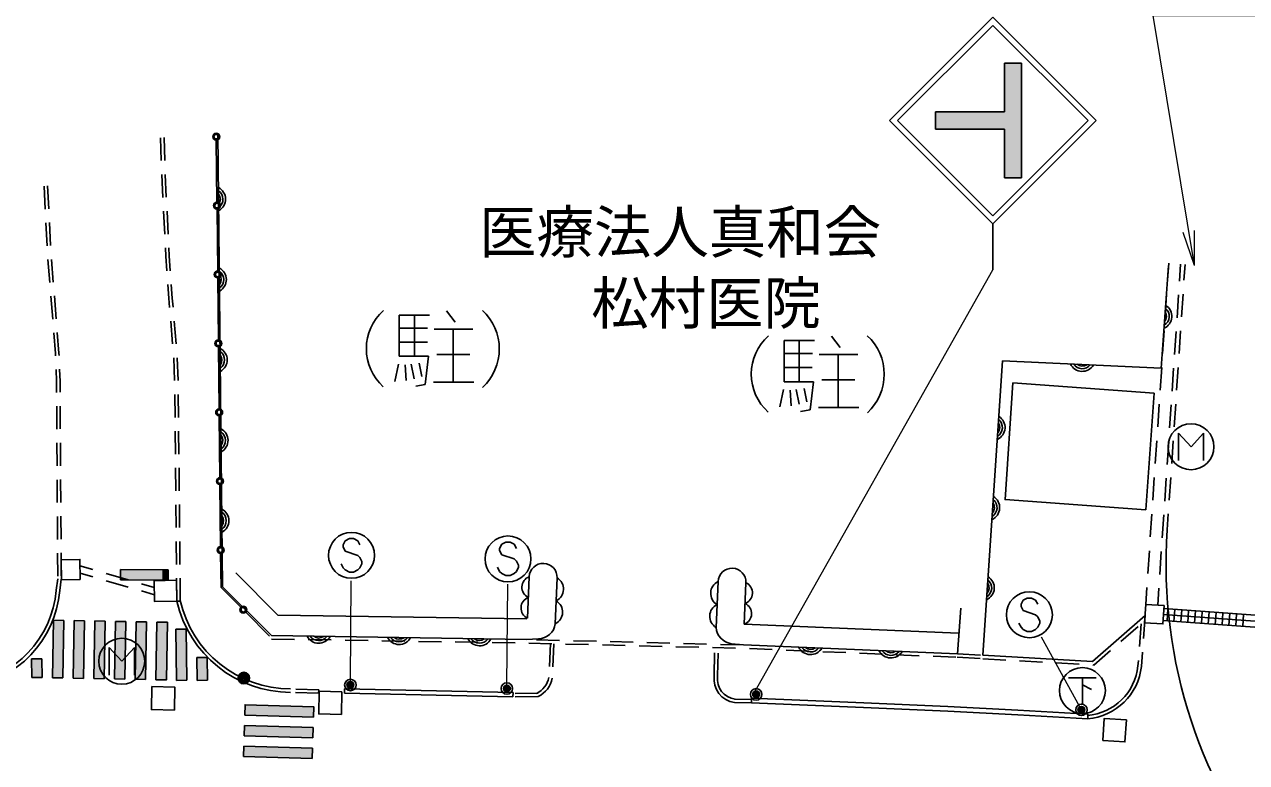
# Model space of a CAD drawing. Units: millimetres, scale not verified. Extents: x 40000 to 680000, y 20000 to 380000.
# Drawn here: x 211050 to 264234, y 289152 to 321294 of the extents above; entities that cross this region are included whole.
import ezdxf
from ezdxf.enums import TextEntityAlignment as Align

# ---------------------------------------------------------------- set-up
doc = ezdxf.new("R2010")
doc.units = ezdxf.units.MM
doc.header["$LTSCALE"] = 1000
doc.header["$PDMODE"] = 32
doc.header["$PDSIZE"] = 500
for name, color, linetype, lineweight in [('M-BGD', 7, 'Continuous', 25), ('M-BGD-EXST', 7, 'Continuous', 25), ('M-STR-HTXT', 7, 'Continuous', 13), ('M-STR-STRC', 7, 'Continuous', 25)]:
    doc.layers.add(name, color=color, linetype=linetype, lineweight=lineweight)
doc.layers.add('M-BGD-HTXT', color=7, linetype='Continuous')
doc.styles.add('ＭＳ ゴシック', font='')
doc.styles.get('ＭＳ ゴシック').set_extended_font_data('MS Gothic')

msp = doc.modelspace()

# ---------------------------------------------------------------- hatches: boundary and pattern name
at = {"layer": 'M-STR-STRC'}
for points in [[(250694, 317482), (253694, 317482), (253694, 319607), (254444, 319607), (254444, 314607), (253694, 314607), (253694, 316732), (250694, 316732)], [(217054, 297097), (217050, 297547), (215226, 297559), (215224, 297204), (215559, 297107)], [(217301, 297545), (217050, 297547), (217054, 297097), (217304, 297095)], [(217309, 297545), (217301, 297545), (217304, 297095), (217306, 297095)], [(215559, 297107), (215224, 297204), (215223, 297109)], [(212766, 295342), (212316, 295351), (212270, 292844), (212720, 292836)], [(213665, 295326), (213215, 295334), (213170, 292828), (213619, 292820)], [(214565, 295309), (214115, 295318), (214069, 292811), (214519, 292803)], [(215465, 295293), (215015, 295301), (214969, 292795), (215419, 292787)], [(216365, 295276), (215915, 295285), (215869, 292778), (216319, 292770)], [(217021, 295264), (216815, 295268), (216769, 292762), (216952, 292759)], [(217275, 295260), (217021, 295264), (216952, 292759), (217229, 292753)], [(218087, 294965), (217637, 294959), (217663, 292733), (218112, 292738)], [(211812, 293667), (211362, 293666), (211365, 292860), (211815, 292861)], [(219000, 293726), (218551, 293720), (218565, 292730), (219015, 292737)], [(223630, 291132), (223642, 291519), (220651, 291604), (220640, 291220)], [(223642, 291519), (223643, 291582), (220653, 291670), (220651, 291604)], [(223604, 290232), (223617, 290682), (220627, 290770), (220614, 290320)], [(223577, 289333), (223591, 289783), (220600, 289870), (220587, 289421)]]:
    msp.add_hatch(color=256, dxfattribs=at).paths.add_polyline_path(points)

# ---------------------------------------------------------------- linework, layer by layer
at = {"layer": 'M-BGD'}
for p, q in [((217005, 315363), (216978, 316362)), ((217155, 315364), (217128, 316364)), ((217074, 313764), (217024, 314763)), ((217224, 313766), (217174, 314764)), ((211905, 314252), (211957, 313253)), ((212055, 314259), (212106, 313261)), ((217154, 312166), (217104, 313165)), ((217304, 312168), (217254, 313166)), ((211987, 312654), (212039, 311655)), ((212137, 312662), (212189, 311663)), ((217202, 311202), (217184, 311567)), ((217247, 310569), (217202, 311202)), ((217352, 311211), (217334, 311568)), ((217397, 310571), (217352, 311211)), ((212075, 311056), (212154, 310059)), ((212225, 311064), (212304, 310067)), ((260796, 310151), (260846, 310893)), ((261315, 310116), (261365, 310858)), ((261511, 310153), (261557, 310845)), ((217332, 309369), (217289, 309970)), ((217481, 309381), (217439, 309972)), ((260689, 308554), (260756, 309552)), ((261403, 308557), (261470, 309554)), ((212202, 309461), (212281, 308464)), ((212352, 309469), (212431, 308472)), ((217365, 308973), (217332, 309369)), ((217515, 308975), (217481, 309381)), ((261208, 308519), (261275, 309517)), ((228675, 308637), (227364, 308637)), ((227364, 308637), (227364, 306842)), ((228019, 308637), (228019, 306842)), ((229421, 308817), (229798, 308326)), ((217500, 307379), (217415, 308376)), ((217650, 307381), (217566, 308377)), ((227364, 308063), (228593, 308063)), ((228880, 308031), (230560, 308031)), ((229708, 308031), (229708, 305719)), ((260581, 306958), (260649, 307956)), ((261296, 306960), (261363, 307958)), ((212329, 307866), (212401, 306963)), ((212479, 307874), (212550, 306972)), ((227364, 307457), (228585, 307457)), ((245425, 307533), (244113, 307533)), ((244113, 307533), (244113, 305738)), ((244769, 307533), (244769, 305738)), ((246171, 307714), (246548, 307222)), ((261100, 306923), (261167, 307921)), ((212401, 306963), (212404, 306869)), ((212550, 306972), (212554, 306877)), ((229003, 306916), (230437, 306916)), ((244113, 306960), (245343, 306960)), ((245630, 306927), (247310, 306927)), ((246457, 306927), (246457, 304615)), ((217586, 305782), (217544, 306781)), ((217736, 305783), (217694, 306782)), ((227331, 306506), (227175, 305744)), ((227364, 306842), (228634, 306842)), ((227618, 306465), (227667, 305785)), ((227880, 306506), (228011, 305859)), ((228233, 306547), (228347, 305965)), ((228634, 306842), (228495, 305621)), ((244113, 306353), (245335, 306353)), ((260474, 305362), (260541, 306359)), ((261189, 305364), (261256, 306361)), ((212428, 306270), (212449, 305742)), ((212578, 306277), (212599, 305746)), ((245753, 305812), (247187, 305812)), ((260993, 305327), (261060, 306324)), ((212449, 305742), (212452, 305270)), ((212599, 305746), (212602, 305278)), ((228495, 305621), (228077, 305547)), ((228856, 305719), (230610, 305719)), ((244080, 305402), (243925, 304640)), ((244113, 305738), (245384, 305738)), ((244367, 305361), (244417, 304681)), ((244630, 305402), (244761, 304755)), ((244982, 305443), (245097, 304861)), ((245384, 305738), (245244, 304517)), ((254064, 305690), (260220, 305242)), ((217604, 304182), (217594, 305182)), ((217754, 304183), (217744, 305183)), ((259843, 300157), (260220, 305242)), ((260367, 303765), (260434, 304763)), ((261082, 303767), (261149, 304765)), ((212455, 304670), (212461, 303670)), ((212605, 304678), (212611, 303678)), ((245244, 304517), (244826, 304443)), ((245605, 304615), (247359, 304615)), ((260886, 303730), (260953, 304728)), ((217620, 302582), (217610, 303582)), ((217770, 302583), (217760, 303583)), ((260260, 302169), (260327, 303167)), ((260975, 302171), (261042, 303169)), ((212465, 303070), (212471, 302070)), ((212615, 303078), (212621, 302078)), ((260778, 302134), (260845, 303132)), ((217636, 300982), (217626, 301982)), ((217786, 300983), (217776, 301983)), ((260152, 300572), (260219, 301570)), ((260868, 300575), (260935, 301572)), ((212475, 301470), (212481, 300470)), ((212625, 301478), (212631, 300478)), ((260671, 300537), (260738, 301535)), ((217652, 299382), (217642, 300382)), ((217802, 299384), (217792, 300383)), ((260045, 298976), (260112, 299974)), ((260781, 299284), (260827, 299976)), ((212484, 299870), (212491, 298870)), ((212634, 299878), (212641, 298878)), ((260564, 298941), (260631, 299939)), ((217667, 297782), (217658, 298782)), ((217817, 297784), (217808, 298784)), ((259938, 297380), (260005, 298377)), ((212494, 298270), (212500, 297270)), ((212644, 298278), (212650, 297278)), ((260456, 297345), (260524, 298342)), ((213466, 297715), (214028, 297552)), ((213471, 297401), (214033, 297238)), ((214604, 297384), (215564, 297105)), ((220242, 297414), (222077, 295577)), ((212502, 297157), (212435, 296658)), ((212651, 297137), (212584, 296638)), ((214609, 297071), (215569, 296791)), ((216140, 296938), (216702, 296775)), ((217683, 296182), (217673, 297182)), ((217833, 296184), (217823, 297184)), ((233016, 297245), (232940, 295437)), ((234147, 295195), (234231, 297194)), ((241234, 297033), (241151, 295035)), ((242373, 295175), (242449, 296982)), ((259848, 296039), (259897, 296781)), ((216146, 296624), (216708, 296461)), ((260366, 296004), (260416, 296746)), ((217683, 296182), (217833, 296184)), ((265011, 295537), (260637, 295854)), ((260774, 295323), (260811, 295842)), ((261073, 295301), (261110, 295820)), ((261372, 295280), (261410, 295798)), ((261671, 295258), (261709, 295777)), ((261971, 295236), (262008, 295755)), ((262270, 295215), (262307, 295733)), ((262569, 295193), (262607, 295712)), ((222077, 295577), (232908, 295406)), ((242373, 295175), (251691, 294785)), ((259648, 295196), (259572, 294199)), ((259825, 295550), (259749, 294553)), ((264979, 295018), (260606, 295335)), ((264995, 295278), (260622, 295595)), ((262868, 295171), (262906, 295690)), ((263167, 295150), (263205, 295668)), ((263467, 295128), (263504, 295647)), ((263766, 295106), (263803, 295625)), ((264065, 295085), (264103, 295603)), ((221804, 294681), (232894, 294506)), ((258761, 294423), (259514, 295080)), ((221802, 294531), (222802, 294515)), ((223402, 294506), (224401, 294490)), ((225001, 294481), (226001, 294465)), ((226601, 294455), (227601, 294439)), ((228201, 294430), (229201, 294414)), ((229801, 294405), (230801, 294389)), ((231401, 294379), (232400, 294364)), ((232894, 294506), (233417, 294539)), ((233000, 294353), (234000, 294329)), ((234338, 294471), (233339, 294495)), ((233939, 294330), (233894, 293331)), ((234089, 294323), (234044, 293324)), ((234600, 294314), (235600, 294290)), ((235938, 294432), (234938, 294456)), ((236199, 294275), (237199, 294251)), ((237537, 294393), (236538, 294417)), ((237799, 294236), (238799, 294212)), ((239137, 294354), (238137, 294378)), ((239398, 294197), (240398, 294173)), ((240736, 294315), (239737, 294339)), ((240998, 294158), (241998, 294134)), ((242336, 294276), (241336, 294300)), ((241809, 294329), (242336, 294276)), ((242597, 294115), (243596, 294073)), ((241063, 292927), (241084, 293927)), ((241213, 292924), (241234, 293923)), ((244196, 294048), (245195, 294006)), ((245795, 293981), (246794, 293939)), ((247393, 293914), (248392, 293872)), ((248992, 293847), (249991, 293805)), ((250590, 293780), (251589, 293738)), ((251647, 293736), (252646, 293681)), ((251654, 293886), (252652, 293831)), ((252752, 293675), (253751, 293618)), ((254350, 293584), (255348, 293526)), ((257586, 293398), (258308, 294028)), ((259527, 293601), (259508, 293354)), ((259704, 293954), (259658, 293342)), ((255947, 293492), (256946, 293435)), ((257545, 293401), (257586, 293398)), ((223852, 292176), (222852, 292204)), ((223856, 292326), (222856, 292354)), ((223852, 292176), (223856, 292326)), ((224978, 292168), (224983, 292368)), ((232310, 292008), (224978, 292168)), ((232314, 292208), (224983, 292368)), ((232310, 292008), (232314, 292208)), ((233403, 292176), (232403, 292159)), ((233406, 292026), (232406, 292009)), ((242687, 291750), (241954, 291763)), ((242689, 291900), (241957, 291913)), ((242687, 291750), (242695, 291950)), ((257319, 291055), (257330, 291255))]:
    msp.add_line(p, q, dxfattribs=at)
for points in [[(221804, 294681), (219675, 296808), (219472, 316563)], [(252761, 293825), (253618, 306643), (260516, 306333), (260842, 310795)], [(254064, 305690), (253726, 300602), (259843, 300157)], [(242336, 294276), (251654, 293886), (251795, 295882)], [(252761, 293825), (257533, 293552), (259825, 295550)], [(257319, 291055), (254275, 291229), (251230, 291389), (247570, 291557), (245129, 291653), (242687, 291750)], [(257330, 291255), (254286, 291429), (251240, 291588), (247579, 291757), (245137, 291853), (242695, 291950)]]:
    msp.add_lwpolyline(points, dxfattribs=at)
for points in [[(213475, 297119), (213462, 297998), (212643, 297985), (212657, 297106)], [(217662, 297088), (216696, 297070), (216713, 296165), (217679, 296183)], [(259799, 295240), (259847, 296038), (260645, 295990), (260597, 295192)], [(216594, 292461), (217593, 292441), (217573, 291441), (216574, 291462)], [(224864, 292238), (224845, 291250), (223856, 291269), (223875, 292258)], [(257978, 290118), (258044, 291077), (259003, 291011), (258937, 290053)]]:
    msp.add_lwpolyline(points, close=True, dxfattribs=at)
for centre, radius, start, end in [((219235, 313683), 567, 298.6618, 62.5168), ((219235, 313683), 453, 306.6212, 54.5574), ((219235, 313683), 340, 322.2466, 38.932), ((219271, 310183), 567, 298.6618, 62.5168), ((219271, 310183), 453, 306.6212, 54.5574), ((219271, 310183), 340, 322.2466, 38.932), ((260413, 308583), 567, 293.8925, 57.7475), ((228157, 307170), 2228, 131.6979, 228.0192), ((229434, 307162), 2282, 312.8638, 47.4164), ((260413, 308583), 453, 301.8519, 49.7881), ((260413, 308583), 340, 317.4773, 34.1628), ((244907, 306067), 2228, 131.6979, 228.0192), ((246184, 306058), 2282, 312.8638, 47.4164), ((219307, 306683), 567, 298.6618, 62.5168), ((219307, 306683), 453, 306.6212, 54.5574), ((219307, 306683), 340, 322.2466, 38.932), ((257079, 306754), 567, 205.4975, 329.3525), ((257079, 306754), 453, 213.4569, 321.3931), ((257079, 306754), 340, 229.0822, 305.7677), ((253157, 303744), 567, 294.2471, 58.1021), ((219343, 303183), 567, 298.6618, 62.5168), ((253157, 303744), 453, 302.2065, 50.1427), ((253157, 303744), 340, 317.8318, 34.5173), ((219343, 303183), 453, 306.6212, 54.5574), ((219343, 303183), 340, 322.2466, 38.932), ((252923, 300252), 567, 294.2471, 58.1021), ((252923, 300252), 453, 302.2065, 50.1427), ((219379, 299683), 567, 298.6618, 62.5168), ((219379, 299683), 453, 306.6212, 54.5574), ((252923, 300252), 340, 317.8318, 34.5173), ((219379, 299683), 340, 322.2466, 38.932), ((282633, 297818), 21901, 176.1614, 262.7701), ((233623, 297219), 608, 357.6016, 177.6016), ((241842, 297008), 608, 357.6016, 177.6016), ((233188, 296785), 491, 110.4801, 244.723), ((233943, 296705), 567, 295.6741, 59.5291), ((241480, 296522), 567, 115.6741, 239.5291), ((242240, 296538), 491, 290.4801, 64.723), ((252690, 296759), 567, 294.2471, 58.1021), ((252690, 296759), 453, 302.2065, 50.1427), ((252690, 296759), 340, 317.8318, 34.5173), ((207994, 297023), 4456, 277.3598, 355.2066), ((207994, 297023), 4606, 277.3598, 355.2066), ((233150, 295881), 491, 110.4801, 244.723), ((222646, 297296), 5086, 192.6526, 269.8328), ((222646, 297296), 4936, 192.6526, 269.8328), ((233902, 295706), 567, 295.6741, 59.5291), ((241438, 295523), 567, 115.6741, 239.5291), ((242202, 295635), 491, 290.4801, 64.723), ((233405, 295287), 748, 270.9224, 352.9861), ((223854, 294915), 567, 207.167, 331.022), ((223854, 294915), 453, 215.1264, 323.0626), ((223854, 294915), 340, 230.7517, 307.4372), ((241914, 295087), 765, 183.9026, 262.1035), ((227353, 294860), 567, 207.167, 331.022), ((227353, 294860), 453, 215.1264, 323.0626), ((227353, 294860), 340, 230.7517, 307.4372), ((230853, 294805), 567, 207.167, 331.022), ((230853, 294805), 453, 215.1264, 323.0626), ((230853, 294805), 340, 230.7517, 307.4372), ((245257, 294420), 567, 205.6741, 329.5291), ((245257, 294420), 453, 213.6335, 321.5697), ((245257, 294420), 340, 229.2588, 305.9443), ((248754, 294274), 567, 205.6741, 329.5291), ((248754, 294274), 453, 213.6335, 321.5697), ((248754, 294274), 340, 229.2588, 305.9443), ((257108, 293611), 2414, 274.7315, 353.9903), ((257108, 293611), 2564, 274.7315, 353.9903), ((232893, 293057), 1002, 296.4534, 348.5169), ((232893, 293057), 1152, 296.4534, 348.5169), ((242099, 292797), 1044, 172.8854, 262.006), ((242099, 292797), 894, 172.8854, 262.006)]:
    msp.add_arc(centre, radius, start, end, dxfattribs=at)
at = {"layer": 'M-BGD-EXST'}
for p, q in [((261266, 302301), (261266, 303501)), ((261266, 303501), (261816, 302901)), ((261816, 302901), (262366, 303501)), ((262366, 303501), (262366, 302301)), ((214735, 292965), (214735, 294165)), ((214735, 294165), (215285, 293565)), ((215285, 293565), (215835, 294165)), ((215835, 294165), (215835, 292965)), ((256490, 292837), (257690, 292837)), ((257090, 292837), (257090, 291687)), ((257090, 292537), (257490, 292337))]:
    msp.add_line(p, q, dxfattribs=at)
for centre in [(261816, 302901), (215285, 293565), (257090, 292287)]:
    msp.add_circle(centre, 1000, dxfattribs=at)
at = {"layer": 'M-STR-HTXT'}
for p, q in [((261961, 310795), (261471, 312235)), ((261961, 310795), (261964, 312316)), ((242852, 292266), (253195, 310607)), ((225236, 292681), (225274, 297071)), ((232046, 292525), (232084, 296914)), ((256975, 291577), (255314, 294615))]:
    msp.add_line(p, q, dxfattribs=at)
msp.add_lwpolyline([(261961, 310795), (260171, 321677), (279156, 321677)], dxfattribs=at)
at = {"layer": 'M-STR-STRC'}
for p, q in [((248695, 317107), (253195, 321607)), ((249048, 317107), (253195, 321254)), ((257695, 317107), (253195, 321607)), ((257342, 317107), (253195, 321254)), ((254444, 319607), (253694, 319607)), ((253694, 317482), (253694, 319607)), ((254444, 314607), (254444, 319607)), ((248695, 317107), (253195, 312607)), ((249048, 317107), (253195, 312960)), ((250694, 316732), (250694, 317482)), ((253694, 317482), (250694, 317482)), ((253195, 312960), (257342, 317107)), ((253195, 312607), (257695, 317107)), ((253694, 316732), (250694, 316732)), ((253694, 314607), (253694, 316732)), ((219398, 316255), (219427, 313555)), ((254444, 314607), (253694, 314607)), ((219430, 313255), (219459, 310556)), ((253195, 312607), (253195, 310607)), ((219462, 310256), (219491, 307556)), ((219494, 307256), (219523, 304556)), ((219526, 304256), (219554, 301556)), ((219558, 301256), (219586, 298556)), ((225192, 298903), (225010, 298812)), ((225374, 298903), (225192, 298903)), ((225556, 298812), (225374, 298903)), ((225010, 298812), (224920, 298630)), ((224920, 298630), (224920, 298539)), ((224920, 298539), (225010, 298357)), ((225647, 298630), (225556, 298812)), ((231820, 298655), (231729, 298473)), ((231729, 298473), (231729, 298382)), ((231729, 298382), (231820, 298200)), ((232002, 298746), (231820, 298655)), ((232184, 298746), (232002, 298746)), ((232366, 298655), (232184, 298746)), ((232457, 298473), (232366, 298655)), ((219589, 298256), (219605, 296778)), ((225010, 298357), (225556, 298175)), ((225556, 298175), (225647, 298084)), ((225647, 298084), (225738, 297903)), ((225738, 297903), (225738, 297812)), ((231820, 298200), (232366, 298019)), ((232366, 298019), (232457, 297928)), ((232457, 297928), (232548, 297746)), ((215223, 297109), (215226, 297559)), ((217309, 297545), (215226, 297559)), ((217306, 297095), (217309, 297545)), ((224920, 297630), (224829, 297812)), ((225010, 297539), (224920, 297630)), ((225192, 297448), (225010, 297539)), ((225374, 297448), (225192, 297448)), ((225556, 297539), (225374, 297448)), ((225647, 297630), (225556, 297539)), ((225738, 297812), (225647, 297630)), ((231729, 297473), (231639, 297655)), ((231820, 297382), (231729, 297473)), ((232002, 297291), (231820, 297382)), ((232366, 297382), (232184, 297291)), ((232457, 297473), (232366, 297382)), ((232548, 297655), (232457, 297473)), ((232548, 297746), (232548, 297655)), ((217306, 297095), (215223, 297109)), ((219605, 296778), (220468, 295914)), ((232184, 297291), (232002, 297291)), ((254691, 296316), (254509, 296225)), ((254873, 296316), (254691, 296316)), ((255054, 296225), (254873, 296316)), ((254509, 296225), (254418, 296043)), ((254418, 296043), (254418, 295952)), ((254418, 295952), (254509, 295770)), ((254509, 295770), (255054, 295588)), ((255145, 296043), (255054, 296225)), ((212766, 295342), (212720, 292836)), ((213215, 295334), (213170, 292828)), ((213665, 295326), (213215, 295334)), ((213665, 295326), (213619, 292820)), ((214115, 295318), (214069, 292811)), ((214565, 295309), (214115, 295318)), ((214565, 295309), (214519, 292803)), ((215015, 295301), (214969, 292795)), ((215465, 295293), (215015, 295301)), ((215465, 295293), (215419, 292787)), ((215915, 295285), (215869, 292778)), ((216365, 295276), (215915, 295285)), ((216365, 295276), (216319, 292770)), ((216815, 295268), (216769, 292762)), ((220680, 295701), (221720, 294661)), ((254418, 295043), (254327, 295225)), ((255054, 295588), (255145, 295498)), ((255145, 295498), (255236, 295316)), ((255236, 295225), (255145, 295043)), ((255236, 295316), (255236, 295225)), ((218087, 294965), (217637, 294959)), ((217637, 294959), (217663, 292733)), ((218087, 294965), (218112, 292738)), ((254509, 294952), (254418, 295043)), ((254691, 294861), (254509, 294952)), ((254873, 294861), (254691, 294861)), ((255054, 294952), (254873, 294861)), ((255145, 295043), (255054, 294952)), ((211362, 293666), (211812, 293667)), ((211365, 292860), (211362, 293666)), ((211815, 292861), (211812, 293667)), ((218551, 293720), (219000, 293726)), ((218565, 292730), (218551, 293720)), ((219015, 292737), (219000, 293726)), ((211365, 292860), (211815, 292861)), ((212270, 292844), (212720, 292836)), ((213170, 292828), (213619, 292820)), ((214069, 292811), (214519, 292803)), ((214969, 292795), (215419, 292787)), ((215869, 292778), (216319, 292770)), ((218112, 292738), (217663, 292733)), ((219015, 292737), (218565, 292730)), ((223630, 291132), (220640, 291220)), ((220614, 290320), (220627, 290770)), ((223617, 290682), (220627, 290770)), ((223617, 290682), (223604, 290232)), ((220587, 289421), (220600, 289870)), ((223591, 289783), (220600, 289870)), ((223604, 290232), (220614, 290320)), ((223577, 289333), (220587, 289421)), ((223591, 289783), (223577, 289333))]:
    msp.add_line(p, q, dxfattribs=at)
for points in [[(212766, 295342), (212316, 295351), (212270, 292844)], [(216769, 292762), (217229, 292753), (217275, 295260), (216815, 295268)], [(220640, 291220), (220653, 291670), (223643, 291582), (223630, 291132)]]:
    msp.add_lwpolyline(points, dxfattribs=at)
for centre, radius in [((219397, 316405), 150), ((219397, 316405), 120), ((219397, 316405), 100), ((219397, 316405), 100), ((219397, 316405), 100), ((219397, 316405), 100), ((219429, 313405), 150), ((219429, 313405), 120), ((219429, 313405), 100), ((219429, 313405), 100), ((219429, 313405), 100), ((219429, 313405), 100), ((219460, 310406), 150), ((219460, 310406), 120), ((219460, 310406), 100), ((219460, 310406), 100), ((219460, 310406), 100), ((219460, 310406), 100), ((219492, 307406), 150), ((219492, 307406), 120), ((219492, 307406), 100), ((219492, 307406), 100), ((219492, 307406), 100), ((219492, 307406), 100), ((219524, 304406), 150), ((219524, 304406), 120), ((219524, 304406), 100), ((219524, 304406), 100), ((219524, 304406), 100), ((219524, 304406), 100), ((219556, 301406), 150), ((219556, 301406), 120), ((219556, 301406), 100), ((219556, 301406), 100), ((219556, 301406), 100), ((219556, 301406), 100), ((225283, 298175), 1000), ((232093, 298019), 1000), ((219588, 298406), 150), ((219588, 298406), 120), ((219588, 298406), 100), ((219588, 298406), 100), ((219588, 298406), 100), ((219588, 298406), 100), ((254782, 295588), 1000), ((220574, 295808), 150), ((220574, 295808), 120), ((220574, 295808), 100), ((220574, 295808), 100), ((220574, 295808), 100), ((220574, 295808), 100), ((220598, 292832), 250), ((220598, 292832), 204), ((220598, 292832), 159), ((220598, 292832), 114), ((220598, 292832), 68.2), ((220598, 292832), 22.7), ((225235, 292531), 150), ((225235, 292531), 120), ((225235, 292531), 90), ((225235, 292531), 60), ((225235, 292531), 30), ((225235, 292531), 20), ((232045, 292375), 150), ((232045, 292375), 120), ((232045, 292375), 90), ((232045, 292375), 60), ((232045, 292375), 30), ((232045, 292375), 20), ((242893, 292121), 150), ((242893, 292121), 120), ((242893, 292121), 90), ((242893, 292121), 60), ((242893, 292121), 30), ((242893, 292121), 20), ((257047, 291446), 150), ((257047, 291446), 120), ((257047, 291446), 90), ((257047, 291446), 60), ((257047, 291446), 30), ((257047, 291446), 20)]:
    msp.add_circle(centre, radius, dxfattribs=at)
for p in [(225235, 292531), (232045, 292375), (242893, 292121), (257047, 291446)]:
    msp.add_point(p, dxfattribs=at)

# ---------------------------------------------------------------- texts
at = {"layer": 'M-BGD-HTXT', "style": 'ＭＳ ゴシック'}
for s, p in [('医療法人真和会', (230833, 312255)), ('松村医院', (235715, 309157))]:
    msp.add_text(s, height=1833, dxfattribs=at).set_placement(p, align=Align.MIDDLE_LEFT)

doc.saveas('drawing.dxf')
